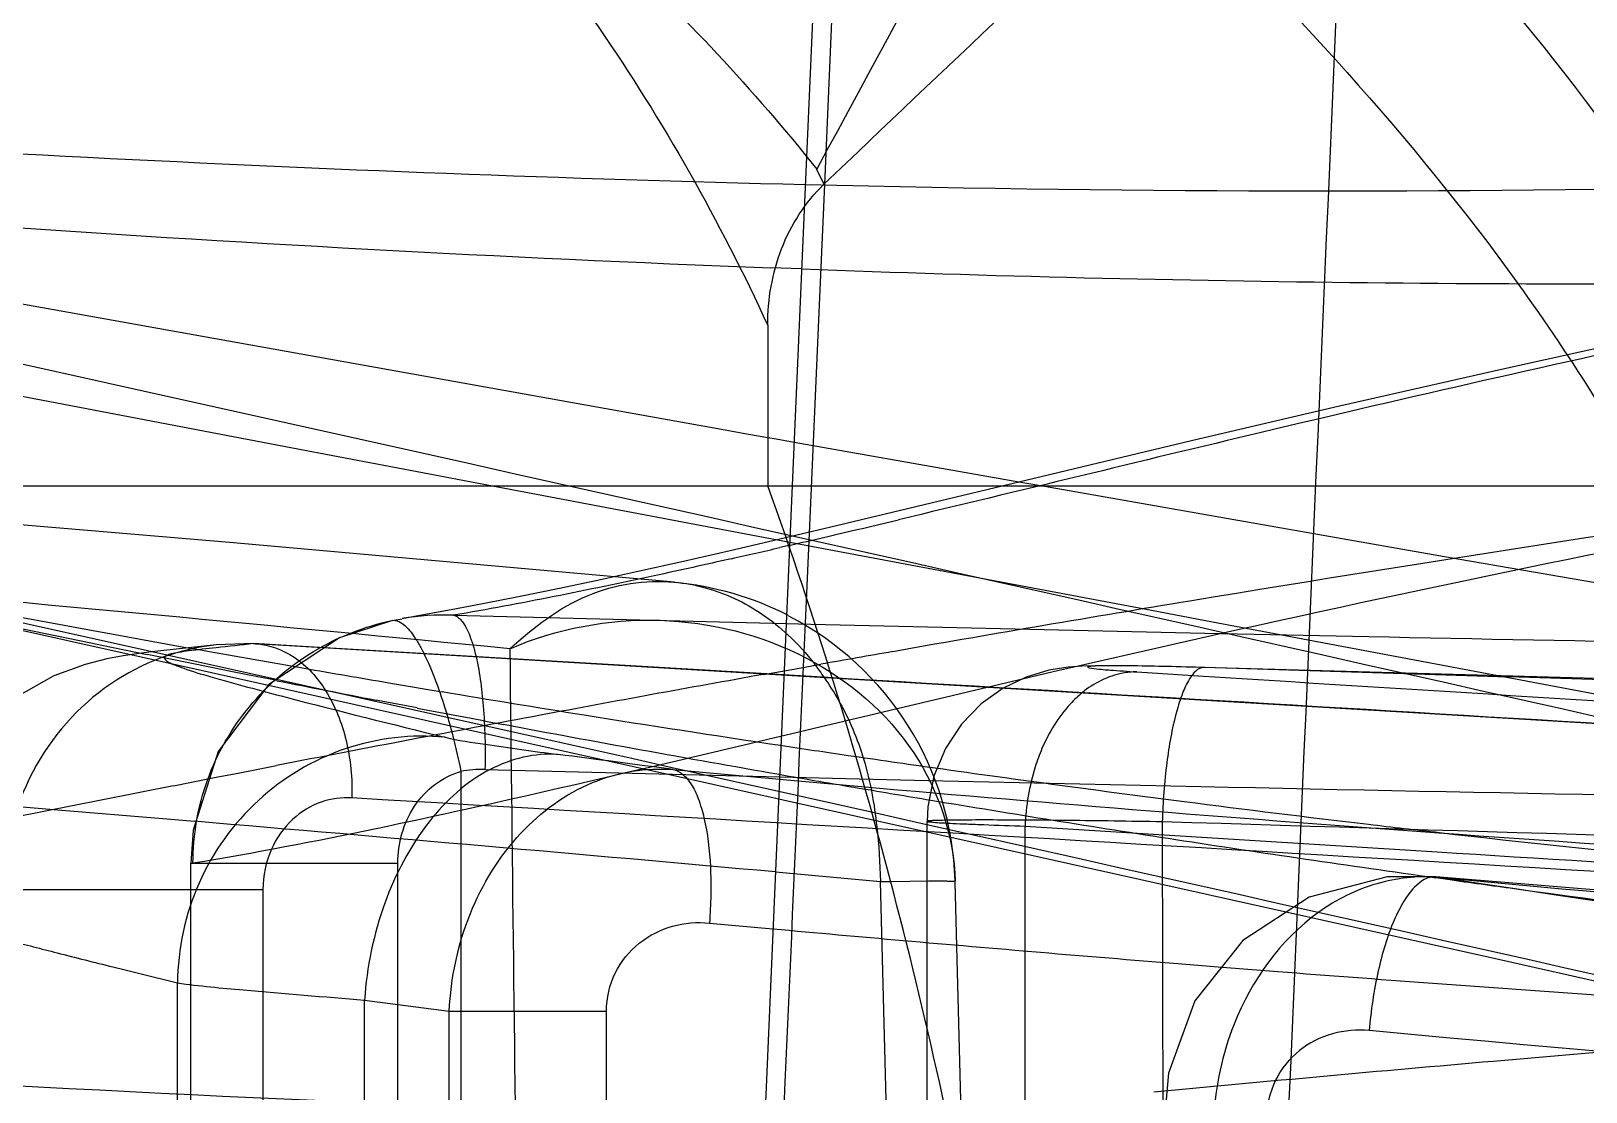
# Model space of a CAD drawing. Header units: millimetres. Extents: x 29875 to 31218, y -21313 to -20364.
# Drawn here: x 30563.753 to 30566.321, y -21044.234 to -21042.482 of the extents above; entities that cross this region are included whole.
import ezdxf

# ---------------------------------------------------------------- set-up
doc = ezdxf.new("R2010")
doc.units = ezdxf.units.MM
doc.header["$LTSCALE"] = 8
doc.layers.add('Cav-cor', color=30, linetype='Continuous')
doc.layers.add('WT', color=4, linetype='Continuous')

# ---------------------------------------------------------------- blocks, each defined once
blk = doc.blocks.new('20160903.150408')
at = {"layer": 'Cav-cor', "color": 241}
for p, q in [((-62.7437, 29.5239), (-62.7904, 28.456)), ((-62.7564, 28.4981), (-62.7122, 29.4934)), ((-62.7697, 28.523), (-62.7576, 28.4982)), ((-62.7668, 28.2619), (-62.7564, 28.4981)), ((-62.7904, 28.456), (-62.815, 27.8869)), ((-64.528, 28.3802), (-62.9269, 28.0936)), ((-62.7946, 28.3585), (-62.8456, 28.3604)), ((-62.8504, 28.2656), (-62.8504, 28)), ((-62.7784, 27.9968), (-62.7668, 28.2619)), ((-63.6352, 28.0623), (-64.5552, 28.2375)), ((-61.9063, 28.1316), (-62.1484, 28.0749)), ((-62.9269, 28.0936), (-62.882, 28.0857)), ((-62.882, 28.0857), (-62.8504, 28.0801)), ((-62.8504, 28.0801), (-62.8368, 28.0777)), ((-62.8368, 28.0777), (-62.807, 28.0724)), ((-62.807, 28.0724), (-62.4327, 28.0063)), ((-62.1484, 28.0749), (-62.7482, 27.9313)), ((-63.4093, 28.0194), (-63.6352, 28.0623)), ((-63.3049, 27.9996), (-63.4093, 28.0194)), ((-96.2786, 28), (-62.8504, 28)), ((-62.8662, 27.9165), (-63.3049, 27.9996)), ((-62.8504, 28), (-62.832, 28)), ((-62.832, 28), (-62.8101, 28)), ((-62.8101, 28), (-54.9359, 28)), ((-62.7872, 27.7976), (-62.7784, 27.9968)), ((-62.4327, 28.0063), (-62.3933, 27.9993)), ((-62.3933, 27.9993), (-61.7105, 27.8797)), ((-62.7482, 27.9313), (-62.9127, 27.8928)), ((-62.8343, 27.9105), (-62.8662, 27.9165)), ((-62.8142, 27.9067), (-62.8343, 27.9105)), ((-62.8229, 27.8998), (-62.8302, 27.8981)), ((-62.8179, 27.9009), (-62.8229, 27.8998)), ((-62.2284, 27.7961), (-62.8142, 27.9067)), ((-62.815, 27.8869), (-62.9185, 25.4776)), ((-64.4726, 27.8486), (-61.6433, 27.2181)), ((-63.4249, 27.7857), (-63.4545, 27.7806)), ((-63.3694, 27.7863), (-62.82, 27.7725)), ((-62.1158, 27.7749), (-62.2284, 27.7961)), ((-63.4702, 27.7777), (-63.5577, 27.7492)), ((-63.4706, 27.7776), (-63.4545, 27.7806)), ((-63.4706, 27.7776), (-63.4702, 27.7777)), ((-62.82, 27.7725), (-62.7793, 27.7715)), ((-62.7793, 27.7715), (-62.1287, 27.7568)), ((-61.6445, 27.6862), (-62.1158, 27.7749)), ((-63.7614, 27.7375), (-63.8526, 27.7277)), ((-63.7, 27.7394), (-63.7613, 27.7375)), ((-63.7, 27.7394), (-63.6964, 27.7392)), ((-63.5726, 27.7318), (-63.7, 27.7394)), ((-61.3867, 27.6016), (-63.6964, 27.7392)), ((-63.5577, 27.7492), (-63.6744, 27.6717)), ((-62.1287, 27.7568), (-61.8579, 27.7511)), ((-63.8394, 27.7141), (-63.8752, 27.7214)), ((-63.769, 27.6999), (-63.8394, 27.7141)), ((-63.8025, 27.7317), (-63.7632, 27.7247)), ((-63.7632, 27.7247), (-63.7002, 27.7135)), ((-63.7002, 27.7135), (-63.6249, 27.7003)), ((-62.8236, 27.6876), (-63.5726, 27.7318)), ((-62.6438, 27.7263), (-62.6352, 27.7278)), ((-63.7374, 27.6935), (-63.769, 27.6999)), ((-63.7069, 27.6874), (-63.7374, 27.6935)), ((-63.6609, 27.6783), (-63.7069, 27.6874)), ((-62.8573, 27.6885), (-62.8292, 27.6935)), ((-62.8292, 27.6935), (-62.8012, 27.6985)), ((-62.7513, 27.6833), (-62.8236, 27.6876)), ((-62.8012, 27.6985), (-62.7626, 27.7054)), ((-62.4238, 27.6841), (-62.4615, 27.6659)), ((-62.2411, 27.6927), (-62.1308, 27.6857)), ((-59.8999, 27.6375), (-62.1706, 27.7012)), ((-62.1282, 27.6998), (-62.13, 27.7)), ((-61.0845, 27.5812), (-61.6445, 27.6862)), ((-63.6744, 27.6717), (-63.7579, 27.5613)), ((-63.4853, 27.6763), (-63.4704, 27.6738)), ((-63.4704, 27.6738), (-63.3882, 27.66)), ((-62.4615, 27.6659), (-62.4977, 27.64)), ((-63.4828, 27.6434), (-63.4974, 27.6462)), ((-63.4295, 27.6331), (-63.4828, 27.6434)), ((-63.7226, 27.5262), (-63.6617, 27.538)), ((-63.3175, 27.5316), (-62.8309, 27.5193)), ((-63.0065, 27.5314), (-62.8311, 27.5154)), ((-63.8318, 27.5047), (-63.7727, 27.5164)), ((-63.7727, 27.5164), (-63.7613, 27.5186)), ((-63.7613, 27.5186), (-63.7226, 27.5262)), ((-63.3572, 27.5281), (-63.3572, 26.1361)), ((-62.8311, 27.5154), (-62.6956, 27.5034)), ((-62.8309, 27.5193), (-62.6994, 27.5162)), ((-62.6994, 27.5162), (-62.5857, 27.5135)), ((-62.5857, 27.5135), (-62.1345, 27.5034)), ((-64.0879, 27.4702), (-64.0298, 27.4654)), ((-64.0298, 27.4654), (-63.8429, 27.4498)), ((-63.8429, 27.4498), (-63.7973, 27.446)), ((-62.5872, 26.1534), (-62.5872, 27.4458)), ((-62.4254, 26.1747), (-62.4254, 27.438)), ((-62.4254, 27.438), (-61.7446, 27.3953)), ((-62.1988, 27.4451), (-62.1952, 25.8615)), ((-63.8033, 26.1139), (-63.8033, 27.3765)), ((-63.8033, 27.3765), (-63.4615, 27.3765)), ((-63.4615, 26.1139), (-63.4615, 27.3765)), ((-62.8377, 27.3623), (-62.6641, 27.3465)), ((-61.7434, 27.3535), (-61.7472, 27.3541)), ((-61.7203, 27.3489), (-61.7472, 27.3527)), ((-64.1119, 27.3332), (-63.6842, 27.3332)), ((-63.6842, 27.3332), (-63.6842, 26.0286)), ((-62.6641, 27.3465), (-62.6466, 27.3467)), ((-62.5804, 24.1494), (-62.6641, 27.3465)), ((-62.6466, 27.3467), (-62.5849, 27.3474)), ((-62.5849, 27.3474), (-62.5551, 27.3473)), ((-62.4552, 24.0739), (-62.5408, 27.3451)), ((-62.9468, 27.2779), (-62.8418, 27.2683)), ((-62.1734, 27.2109), (-62.1001, 27.2051)), ((-62.1001, 27.2051), (-62.0077, 27.1978)), ((-61.6433, 27.2181), (-59.9432, 26.8344)), ((-63.8253, 25.5925), (-63.8253, 27.179)), ((-63.5164, 25.5996), (-63.5164, 27.1507)), ((-63.5164, 27.1507), (-63.3764, 27.1324)), ((-63.3764, 25.8305), (-63.3764, 27.1324)), ((-63.3764, 27.1324), (-63.1168, 27.1324)), ((-63.1168, 25.8305), (-63.1168, 27.1324))]:
    blk.add_line(p, q, dxfattribs=at)
for points in [[(-59.2452, 28.6246), (-59.5201, 28.5835), (-59.7718, 28.5444), (-60.0093, 28.5059), (-60.2334, 28.4681), (-60.445, 28.431), (-60.6448, 28.3946), (-60.8336, 28.359), (-61.0123, 28.3241), (-61.1816, 28.2899), (-61.342, 28.2565), (-61.4942, 28.224), (-61.6386, 28.1923), (-61.9063, 28.1316)], [(-63.0044, 27.841), (-63.733, 27.9059), (-64.5937, 27.9784)], [(-62.9127, 27.8928), (-62.9894, 27.8752), (-63.0623, 27.8589), (-63.1316, 27.8438)], [(-63.1316, 27.8438), (-63.1972, 27.8299), (-63.2593, 27.8171), (-63.318, 27.8055), (-63.3732, 27.7951), (-63.4249, 27.7857)], [(-63.9419, 27.7142), (-63.9776, 27.7051), (-64.0294, 27.6862), (-64.1044, 27.644), (-64.1928, 27.5593), (-64.2603, 27.4296), (-64.2788, 27.3078)], [(-63.8526, 27.7277), (-63.8724, 27.7255), (-63.8926, 27.7228), (-63.915, 27.7194), (-63.9419, 27.7142)], [(-62.354, 27.7007), (-62.3864, 27.6955), (-62.4238, 27.6841)], [(-62.1706, 27.7012), (-62.2143, 27.7022), (-62.2525, 27.7028), (-62.2843, 27.703), (-62.3098, 27.7029), (-62.3312, 27.7023), (-62.354, 27.7007)], [(-62.4977, 27.64), (-62.5303, 27.6066), (-62.557, 27.5663), (-62.5761, 27.5205), (-62.5861, 27.4697), (-62.5872, 27.446)], [(-63.7579, 27.5613), (-63.7995, 27.4312), (-63.8031, 27.3765)], [(-61.7472, 27.3541), (-61.8276, 27.354), (-61.9563, 27.3204), (-62.0656, 27.2492), (-62.1448, 27.1492)], [(-57.6799, 27.1247), (-58.8925, 27.1588), (-60.3624, 27.2404), (-61.7472, 27.3541)], [(-62.1448, 27.1492), (-62.1883, 27.0297), (-62.1952, 26.9554)]]:
    blk.add_lwpolyline(points, dxfattribs=at)
for centre, radius, start, end in [((-13.2769, 1.8685), 56.2138, 147.00679, 151.69516), ((-75.2665, -59.9413), 90.3106, 79.091198, 81.32985), ((-42.8995, -67.9011), 99.0537, 101.998539, 102.9856), ((-61.6773, 73.3007), 44.8166, 265.54629, 268.57928), ((-61.1965, 71.092), 42.7635, 266.00497, 267.78998), ((-252.7441, -819.8307), 868.7643, 77.2312392, 77.5204387), ((-61.5001, 62.337), 34.0031, 267.81822, 270.96861), ((-57.1183, 65.027), 37.8896, 257.77302, 259.83923), ((-52.4498, -30.9388), 59.5445, 98.179663, 99.378764), ((-79.0988, -135.0613), 163.5593, 84.448687, 85.266507), ((-69.485, 56.6587), 29.5205, 283.05258, 283.41784), ((-252.3458, -819.7459), 868.1778, 77.2314353, 77.5207036), ((-67.0677, 46.2564), 18.841, 282.74702, 282.99727), ((-0.6137, 378.0273), 355.438, 260.102179, 260.319759), ((-56.2061, 65.2105), 38.2655, 257.52404, 258.43854), ((-63.3842, 27.3675), 0.4191, 87.9866, 99.6527), ((-53.4411, -24.8963), 53.4212, 99.38593, 99.91026), ((-63.0481, 27.3341), 0.5072, 1.5332, 62.7028), ((-63.7185, 27.3551), 0.3848, 96.3935, 124.3815), ((614.6247, 35.2547), 677.9429, 180.6358864, 180.8214613), ((-53.6094, -23.9281), 52.4385, 99.92069, 100.05254), ((-57.5188, 62.8169), 35.6435, 260.13602, 260.3637), ((-53.5032, -24.5158), 53.0358, 100.15861, 100.5633), ((-63.1313, 27.4264), 0.4542, 34.4802, 37.9758), ((-63.1505, 27.4133), 0.4775, 29.2478, 34.4736), ((-56.4231, 64.1469), 37.18, 258.77444, 259.03134), ((-57.6917, 61.7867), 34.5988, 260.52343, 260.91674), ((-56.5234, 63.6256), 36.6491, 259.13834, 259.36524), ((-53.0829, -26.7642), 55.3231, 100.56434, 100.78859), ((-56.7203, 62.5684), 35.5736, 259.36274, 260.10756), ((-57.8444, 60.829), 33.6291, 260.91602, 261.47454), ((-52.2892, -30.9188), 59.5528, 100.790466, 101.009144), ((-72.9584, -47.5991), 75.7868, 82.454488, 82.599652), ((-57.9522, 60.1153), 32.9073, 261.47587, 261.67382), ((-58.0114, 59.7103), 32.498, 261.6737, 261.9298), ((-63.322, 27.3594), 0.1723, 88.522, 101.8108), ((-58.1297, 58.8672), 31.6466, 261.92767, 262.67835), ((-49.5803, -44.6989), 73.5967, 101.165521, 101.377425), ((-56.8936, 61.584), 34.5742, 260.11011, 260.33239), ((-57.2924, 88.8892), 61.6232, 264.96976, 265.859265), ((-56.9624, 61.18), 34.1643, 260.33244, 260.53397), ((-57.0969, 60.3662), 33.3395, 260.53197, 261.23662), ((-58.2621, 57.8418), 30.6127, 262.67945, 263.25411), ((-77.9636, -140.5309), 168.5731, 84.851982, 85.179355), ((-58.3481, 57.1188), 29.8846, 263.25505, 263.48096), ((-58.7747, 53.0722), 25.8158, 263.40212, 267.13305), ((-57.285, 59.1453), 32.1042, 261.23636, 262.01043), ((-75.1572, -61.9758), 90.3308, 78.84569, 81.460179), ((-56.3099, 84.9103), 57.8127, 264.60717, 265.908656), ((-57.4005, 58.3303), 31.281, 262.06232, 262.26523), ((-57.9161, 54.2627), 27.1811, 262.18833, 265.82554), ((-57.0115, 91.2566), 64.2534, 264.793877, 264.986383), ((-57.1391, 89.7917), 62.7829, 264.98555, 265.400794), ((-57.3064, 87.6962), 60.6808, 265.556464, 265.79147), ((-61.6243, 26.9313), 0.4901, 158.4896, 177.1774)]:
    blk.add_arc(centre, radius, start, end, dxfattribs=at)
for points, knots in [([(-62.7576, 28.4982), (-62.361, 28.878), (-60.7497, 30.371), (-59.048, 31.7653), (-57.7355, 32.7606)], [0, 0, 0, 0, 0.250046, 1, 1, 1, 1]), ([(-61.9966, 29.1979), (-61.7874, 28.9886), (-61.4844, 28.6518), (-61.1676, 28.1283), (-60.9746, 27.6846), (-60.8228, 27.2013), (-60.6629, 26.4946), (-60.5947, 25.9417), (-60.5627, 25.5643)], [0, 0, 0, 0, 0.221783, 0.337007, 0.45726, 0.583547, 0.716134, 1, 1, 1, 1]), ([(-63.4728, 29.1812), (-63.3499, 29.0481), (-63.1126, 28.7617), (-62.9295, 28.4369), (-62.8504, 28.265)], [0, 0, 0, 0, 0.489144, 1, 1, 1, 1]), ([(-63.4722, 29.1808), (-63.3477, 29.0902), (-63.0944, 28.8909), (-62.8739, 28.6544), (-62.7696, 28.5232)], [0, 0, 0, 0, 0.478739, 1, 1, 1, 1]), ([(-62.2049, 29.0067), (-61.9914, 28.7974), (-61.6793, 28.4618), (-61.3504, 27.936), (-61.1502, 27.4867), (-60.9934, 26.9957), (-60.8287, 26.2764), (-60.7592, 25.7133), (-60.7266, 25.329)], [0, 0, 0, 0, 0.220593, 0.33568, 0.456054, 0.582544, 0.715414, 1, 1, 1, 1]), ([(-61.629, 28.8807), (-60.7713, 28.8002), (-59.4816, 28.7077), (-57.7587, 28.6548), (-56.8966, 28.6518), (-56.4654, 28.6548)], [0, 0, 0, 0, 0.499869, 0.749829, 1, 1, 1, 1]), ([(-59.2462, 28.6202), (-59.9337, 28.5182), (-60.8677, 28.3578), (-61.991, 28.1006), (-62.435, 27.9916), (-62.6347, 27.944)], [0, 0, 0, 0, 0.603229, 0.821748, 1, 1, 1, 1]), ([(-62.8504, 28.2656), (-62.8504, 28.3082), (-62.8361, 28.3943), (-62.7883, 28.4687), (-62.7576, 28.4982)], [0, 0, 0, 0, 0.500475, 1, 1, 1, 1]), ([(-59.8309, 28.1748), (-59.9668, 28.1546), (-60.2288, 28.1133), (-60.7166, 28.0332), (-61.4321, 27.9032), (-62.2919, 27.7172), (-63.1228, 27.5138), (-63.5972, 27.4101), (-63.7997, 27.3765)], [0, 0, 0, 0, 0.10181, 0.196478, 0.366206, 0.640515, 0.847926, 1, 1, 1, 1]), ([(-62.3188, 25.2634), (-62.3546, 25.7382), (-62.4638, 26.6648), (-62.6956, 27.572), (-62.8504, 28)], [0, 0, 0, 0, 0.511304, 1, 1, 1, 1]), ([(-62.9105, 27.8797), (-62.9529, 27.8701), (-63.1053, 27.8363), (-63.2584, 27.8054), (-63.3694, 27.7863)], [0, 0, 0, 0, 0.278527, 1, 1, 1, 1]), ([(-63.2763, 27.7309), (-63.2377, 27.7659), (-63.1568, 27.8292), (-63.0526, 27.8454), (-63.0048, 27.8411)], [0, 0, 0, 0, 0.520306, 1, 1, 1, 1]), ([(-63.0043, 27.841), (-62.9703, 27.8379), (-62.9015, 27.819), (-62.8433, 27.7783), (-62.8172, 27.7541)], [0, 0, 0, 0, 0.489091, 1, 1, 1, 1]), ([(-63.3694, 27.7863), (-63.3633, 27.7852), (-63.3506, 27.7727), (-63.3445, 27.758), (-63.3411, 27.7487)], [0, 0, 0, 0, 0.382917, 1, 1, 1, 1]), ([(-63.7997, 27.3765), (-63.7998, 27.423), (-63.7835, 27.5169), (-63.7126, 27.6403), (-63.6048, 27.7332), (-63.5162, 27.768), (-63.4706, 27.7776)], [0, 0, 0, 0, 0.249903, 0.499912, 0.749975, 1, 1, 1, 1]), ([(-63.4702, 27.7777), (-63.4643, 27.7789), (-63.4478, 27.7704), (-63.4387, 27.7574), (-63.4332, 27.749)], [0, 0, 0, 0, 0.37483, 1, 1, 1, 1]), ([(-63.2763, 27.7309), (-63.1993, 27.7645), (-63.0284, 27.7964), (-62.7821, 27.7347), (-62.5942, 27.5754), (-62.5428, 27.4208), (-62.5409, 27.3465)], [0, 0, 0, 0, 0.26216, 0.522254, 0.768113, 1, 1, 1, 1]), ([(-63.7, 27.7394), (-63.7206, 27.737), (-63.7562, 27.7332), (-63.7975, 27.7287), (-63.822, 27.7253), (-63.8343, 27.7227), (-63.8421, 27.7208), (-63.8496, 27.7154), (-63.8389, 27.7078), (-63.8289, 27.7038), (-63.8054, 27.6949), (-63.7659, 27.6832), (-63.7303, 27.6733), (-63.7096, 27.6677)], [0, 0, 0, 0, 0.209078, 0.363109, 0.419029, 0.46077, 0.48854, 0.50386, 0.538145, 0.576045, 0.629237, 0.782852, 1, 1, 1, 1]), ([(-63.6964, 27.7392), (-63.6739, 27.7378), (-63.6264, 27.72), (-63.5739, 27.6602), (-63.5422, 27.5782), (-63.5363, 27.5165), (-63.5373, 27.4846)], [0, 0, 0, 0, 0.205996, 0.439692, 0.70853, 1, 1, 1, 1]), ([(-63.4332, 27.749), (-63.4322, 27.7475), (-63.428, 27.7409), (-63.4242, 27.7341), (-63.4214, 27.7288)], [0, 0, 0, 0, 0.232538, 1, 1, 1, 1]), ([(-63.3411, 27.7487), (-63.3404, 27.7467), (-63.3375, 27.7384), (-63.3351, 27.7298), (-63.3335, 27.7232)], [0, 0, 0, 0, 0.231384, 1, 1, 1, 1]), ([(-61.8579, 27.7511), (-61.1319, 27.7364), (-59.6798, 27.7119), (-58.2271, 27.7127), (-57.5011, 27.7308)], [0, 0, 0, 0, 0.499972, 1, 1, 1, 1]), ([(-63.4214, 27.7288), (-63.4066, 27.7007), (-63.382, 27.6343), (-63.3647, 27.5659), (-63.3572, 27.5281)], [0, 0, 0, 0, 0.451307, 1, 1, 1, 1]), ([(-63.3335, 27.7232), (-63.3265, 27.6949), (-63.3182, 27.6309), (-63.3167, 27.5667), (-63.3175, 27.5316)], [0, 0, 0, 0, 0.454315, 1, 1, 1, 1]), ([(-62.2411, 27.6927), (-62.2488, 27.6928), (-62.2814, 27.6899), (-62.312, 27.6741), (-62.3312, 27.6583)], [0, 0, 0, 0, 0.237764, 1, 1, 1, 1]), ([(-62.1282, 27.6998), (-62.1493, 27.7005), (-62.189, 27.7015), (-62.241, 27.7028), (-62.2849, 27.7023), (-62.3046, 27.7033), (-62.327, 27.7005), (-62.3015, 27.6969), (-62.282, 27.6956), (-62.2555, 27.6936), (-62.2411, 27.6927)], [0, 0, 0, 0, 0.230232, 0.428564, 0.580196, 0.674355, 0.704356, 0.742028, 0.843062, 1, 1, 1, 1]), ([(-62.13, 27.7), (-62.1402, 27.7003), (-62.1549, 27.682), (-62.1665, 27.656), (-62.1811, 27.6095), (-62.1932, 27.5387), (-62.1979, 27.4778), (-62.1988, 27.4451)], [0, 0, 0, 0, 0.112024, 0.207373, 0.329526, 0.639904, 1, 1, 1, 1]), ([(-62.1308, 27.6857), (-61.3582, 27.637), (-59.8134, 27.5427), (-58.2683, 27.4521), (-57.4963, 27.4046)], [0, 0, 0, 0, 0.500235, 1, 1, 1, 1]), ([(-57.7026, 27.6013), (-58.0716, 27.6028), (-58.8094, 27.6127), (-60.2846, 27.6448), (-61.3908, 27.6765), (-62.1282, 27.6998)], [0, 0, 0, 0, 0.250043, 0.500046, 1, 1, 1, 1]), ([(-63.9358, 27.6727), (-63.9892, 27.6362), (-64.0801, 27.5333), (-64.112, 27.3998), (-64.1119, 27.3332)], [0, 0, 0, 0, 0.492595, 1, 1, 1, 1]), ([(-63.7096, 27.6677), (-63.6884, 27.662), (-63.5799, 27.6335), (-63.471, 27.6062), (-63.3833, 27.5848)], [0, 0, 0, 0, 0.195392, 1, 1, 1, 1]), ([(-62.3312, 27.6583), (-62.3381, 27.6527), (-62.3657, 27.6263), (-62.3859, 27.5928), (-62.3975, 27.566)], [0, 0, 0, 0, 0.233597, 1, 1, 1, 1]), ([(-62.7339, 27.6466), (-62.7163, 27.6153), (-62.6873, 27.5471), (-62.6744, 27.4744), (-62.6703, 27.4372)], [0, 0, 0, 0, 0.489185, 1, 1, 1, 1]), ([(-63.3833, 27.5848), (-63.4383, 27.5901), (-63.5525, 27.5768), (-63.7, 27.4887), (-63.8005, 27.3485), (-63.8249, 27.2352), (-63.8253, 27.179)], [0, 0, 0, 0, 0.247819, 0.497245, 0.748315, 1, 1, 1, 1]), ([(-63.3833, 27.5848), (-63.3615, 27.5795), (-63.2992, 27.5705), (-63.237, 27.5616), (-63.1969, 27.5564)], [0, 0, 0, 0, 0.356482, 1, 1, 1, 1]), ([(-63.1969, 27.5564), (-63.2351, 27.5592), (-63.3201, 27.5377), (-63.4205, 27.4443), (-63.4911, 27.3099), (-63.5126, 27.2051), (-63.5164, 27.1507)], [0, 0, 0, 0, 0.203684, 0.439217, 0.710078, 1, 1, 1, 1]), ([(-62.3975, 27.566), (-62.4017, 27.5562), (-62.4168, 27.515), (-62.4243, 27.4711), (-62.4254, 27.438)], [0, 0, 0, 0, 0.244564, 1, 1, 1, 1]), ([(-63.3764, 27.1324), (-63.374, 27.1873), (-63.3511, 27.2944), (-63.2683, 27.4299), (-63.1475, 27.5187), (-63.0514, 27.5351), (-63.0065, 27.5314)], [0, 0, 0, 0, 0.273752, 0.534936, 0.7755, 1, 1, 1, 1]), ([(-63.0065, 27.5314), (-62.9942, 27.5291), (-62.9773, 27.5111), (-62.964, 27.4819), (-62.9507, 27.4363), (-62.9431, 27.3673), (-62.9443, 27.3089), (-62.9468, 27.2779)], [0, 0, 0, 0, 0.138275, 0.237789, 0.359018, 0.657133, 1, 1, 1, 1]), ([(-63.4615, 27.3765), (-63.4615, 27.4092), (-63.4438, 27.4754), (-63.3881, 27.52), (-63.3572, 27.5281)], [0, 0, 0, 0, 0.506528, 1, 1, 1, 1]), ([(-62.1345, 27.5034), (-61.6551, 27.4931), (-60.6961, 27.4752), (-59.7369, 27.4637), (-59.2573, 27.4615)], [0, 0, 0, 0, 0.500002, 1, 1, 1, 1]), ([(-63.5373, 27.4846), (-63.5543, 27.4856), (-63.5903, 27.4806), (-63.639, 27.4508), (-63.6752, 27.3995), (-63.6842, 27.3559), (-63.6842, 27.3332)], [0, 0, 0, 0, 0.217964, 0.449704, 0.710017, 1, 1, 1, 1]), ([(-57.1256, 27.0468), (-57.659, 27.0974), (-58.727, 27.1847), (-60.8645, 27.3287), (-62.4683, 27.4215), (-63.5373, 27.4846)], [0, 0, 0, 0, 0.250129, 0.500127, 1, 1, 1, 1]), ([(-62.1988, 27.4451), (-62.2255, 27.4455), (-62.2771, 27.4463), (-62.3511, 27.4472), (-62.4176, 27.4478), (-62.4747, 27.4481), (-62.5157, 27.4481), (-62.5426, 27.4478), (-62.5582, 27.4477), (-62.57, 27.4472), (-62.5794, 27.4472), (-62.5836, 27.4463), (-62.5872, 27.4466), (-62.5872, 27.4459)], [0, 0, 0, 0, 0.206082, 0.398533, 0.571238, 0.719569, 0.83941, 0.887646, 0.927635, 0.959039, 0.981585, 0.995214, 1, 1, 1, 1]), ([(-62.5872, 27.4459), (-62.5871, 27.445), (-62.5817, 27.4456), (-62.5754, 27.4438), (-62.5612, 27.4435), (-62.5433, 27.4423), (-62.52, 27.4414), (-62.4802, 27.4398), (-62.4481, 27.4387), (-62.4254, 27.438)], [0, 0, 0, 0, 0.017372, 0.067262, 0.1493, 0.262561, 0.40609, 0.578439, 1, 1, 1, 1]), ([(-55.9495, 27.3777), (-56.4699, 27.3549), (-57.5119, 27.339), (-59.5954, 27.3682), (-61.1575, 27.4122), (-62.1988, 27.4451)], [0, 0, 0, 0, 0.24999, 0.49999, 1, 1, 1, 1]), ([(-61.742, 27.4269), (-61.0351, 27.3757), (-59.6197, 27.2987), (-58.2025, 27.2772), (-57.4942, 27.2732)], [0, 0, 0, 0, 0.500173, 1, 1, 1, 1]), ([(-61.7446, 27.3953), (-61.067, 27.3532), (-59.7115, 27.2712), (-58.356, 27.1914), (-57.6783, 27.1497)], [0, 0, 0, 0, 0.500005, 1, 1, 1, 1]), ([(-61.7434, 27.3534), (-61.7772, 27.3561), (-61.8481, 27.3482), (-61.9815, 27.2815), (-62.0518, 27.1828), (-62.0802, 27.111)], [0, 0, 0, 0, 0.231278, 0.473721, 1, 1, 1, 1]), ([(-61.7472, 27.3541), (-61.7602, 27.3552), (-61.7821, 27.3404), (-61.8014, 27.3127), (-61.8242, 27.2671), (-61.8449, 27.1954), (-61.8543, 27.1334), (-61.8571, 27.1002)], [0, 0, 0, 0, 0.134398, 0.233128, 0.354833, 0.656059, 1, 1, 1, 1]), ([(-62.5551, 27.3473), (-62.553, 27.3473), (-62.5496, 27.3471), (-62.5448, 27.3471), (-62.5427, 27.3467), (-62.5409, 27.3468), (-62.5409, 27.3465)], [0, 0, 0, 0, 0.434133, 0.745738, 0.934112, 1, 1, 1, 1]), ([(-64.2788, 27.3078), (-64.2788, 27.3046), (-64.2668, 27.2981), (-64.2473, 27.2903), (-64.2107, 27.2787), (-64.1616, 27.2647), (-64.0976, 27.2475), (-64.0195, 27.2274), (-63.9272, 27.204), (-63.8609, 27.1877), (-63.8253, 27.179)], [0, 0, 0, 0, 0.020684, 0.068911, 0.147251, 0.256238, 0.396026, 0.56662, 0.76796, 1, 1, 1, 1]), ([(-63.1168, 27.1324), (-63.1168, 27.1539), (-63.1069, 27.1971), (-63.0658, 27.2477), (-63.0089, 27.2763), (-62.9671, 27.2798), (-62.9468, 27.2779)], [0, 0, 0, 0, 0.257476, 0.509735, 0.756273, 1, 1, 1, 1]), ([(-62.2125, 26.9988), (-62.0258, 27.0167), (-61.1647, 27.0949), (-60.302, 27.1565), (-59.6262, 27.1992)], [0, 0, 0, 0, 0.216855, 1, 1, 1, 1]), ([(-63.8253, 27.179), (-63.7891, 27.1737), (-63.686, 27.1648), (-63.5831, 27.1559), (-63.5164, 27.1507)], [0, 0, 0, 0, 0.353558, 1, 1, 1, 1]), ([(-61.7595, 27.179), (-61.104, 27.1308), (-59.7913, 27.0558), (-58.4769, 27.0282), (-57.8197, 27.0221)], [0, 0, 0, 0, 0.500036, 1, 1, 1, 1]), ([(-59.1806, 27.0584), (-60.2601, 26.9619), (-62.4319, 26.9053), (-64.5976, 27.028), (-65.6777, 27.1204)], [0, 0, 0, 0, 0.499942, 1, 1, 1, 1]), ([(-61.8571, 27.1002), (-61.8773, 27.1021), (-61.9189, 27.0986), (-61.9756, 27.0703), (-62.0165, 27.0199), (-62.0263, 26.9768), (-62.0263, 26.9554)], [0, 0, 0, 0, 0.243724, 0.490249, 0.742512, 1, 1, 1, 1])]:
    blk.add_open_spline(points, degree=3, knots=knots, dxfattribs=at)
for points in [[(-62.051, 25.5373), (-61.9918, 26.93), (-61.9315, 28.3226), (-61.8703, 29.7152)], [(-62.7885, 28.4979), (-61.6738, 28.4716), (-60.5556, 28.4921), (-59.4446, 28.5869)], [(-63.0049, 27.8411), (-62.9398, 27.8352), (-62.8748, 27.8163), (-62.8168, 27.7863)], [(-62.8876, 25.4848), (-62.8545, 26.2558), (-62.821, 27.0267), (-62.7872, 27.7976)], [(-62.8172, 27.7541), (-62.8013, 27.7392), (-62.7866, 27.723), (-62.7732, 27.7059)], [(-61.4577, 27.6059), (-61.8889, 27.6322), (-62.3201, 27.6578), (-62.7513, 27.6833)], [(-62.6703, 27.4372), (-62.667, 27.4071), (-62.6652, 27.3768), (-62.6641, 27.3465)], [(-57.7699, 26.8697), (-59.1343, 26.8909), (-60.4985, 26.9724), (-61.8571, 27.1002)]]:
    blk.add_open_spline(points, degree=3, dxfattribs=at)

msp = doc.modelspace()

# ---------------------------------------------------------------- linework, layer by layer
at = {"layer": 'Cav-cor', "color": 241}
msp.add_line((30477.8198, -21043.2329), (30627.8198, -21043.2329), dxfattribs=at)

# ---------------------------------------------------------------- block references
at = {"layer": 'WT'}
msp.add_blockref('20160903.150408', (30627.8198, -21071.2329), dxfattribs=at)

doc.saveas('drawing.dxf')
